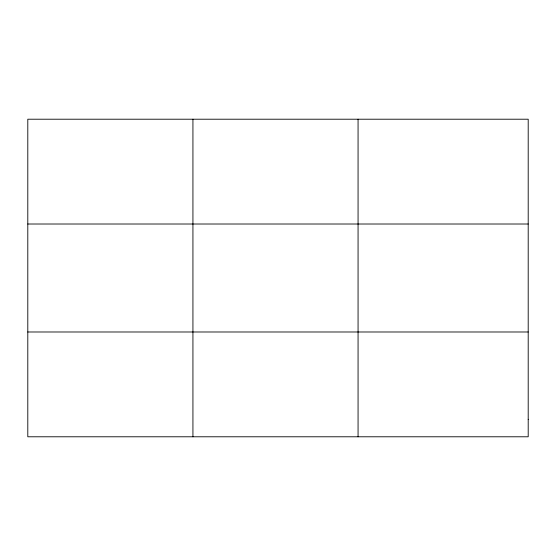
<?xml version="1.0" encoding="UTF-8"?>
<svg xmlns="http://www.w3.org/2000/svg" width="556" height="556" viewBox="0 0 556 556"><rect width="100%" height="100%" fill="white"/><g stroke="black" fill="none" stroke-linecap="round" stroke-linejoin="round"><path stroke-width="0.83" d="M192.932 119.213L192.932 436.787M358.064 119.213L358.064 436.787M27.8 224.012L528.2 224.012M27.8 331.988L528.2 331.988M528.2 419.321L528.2 436.787L27.8 436.787L27.8 119.213L528.2 119.213L528.2 419.321"/></g></svg>
